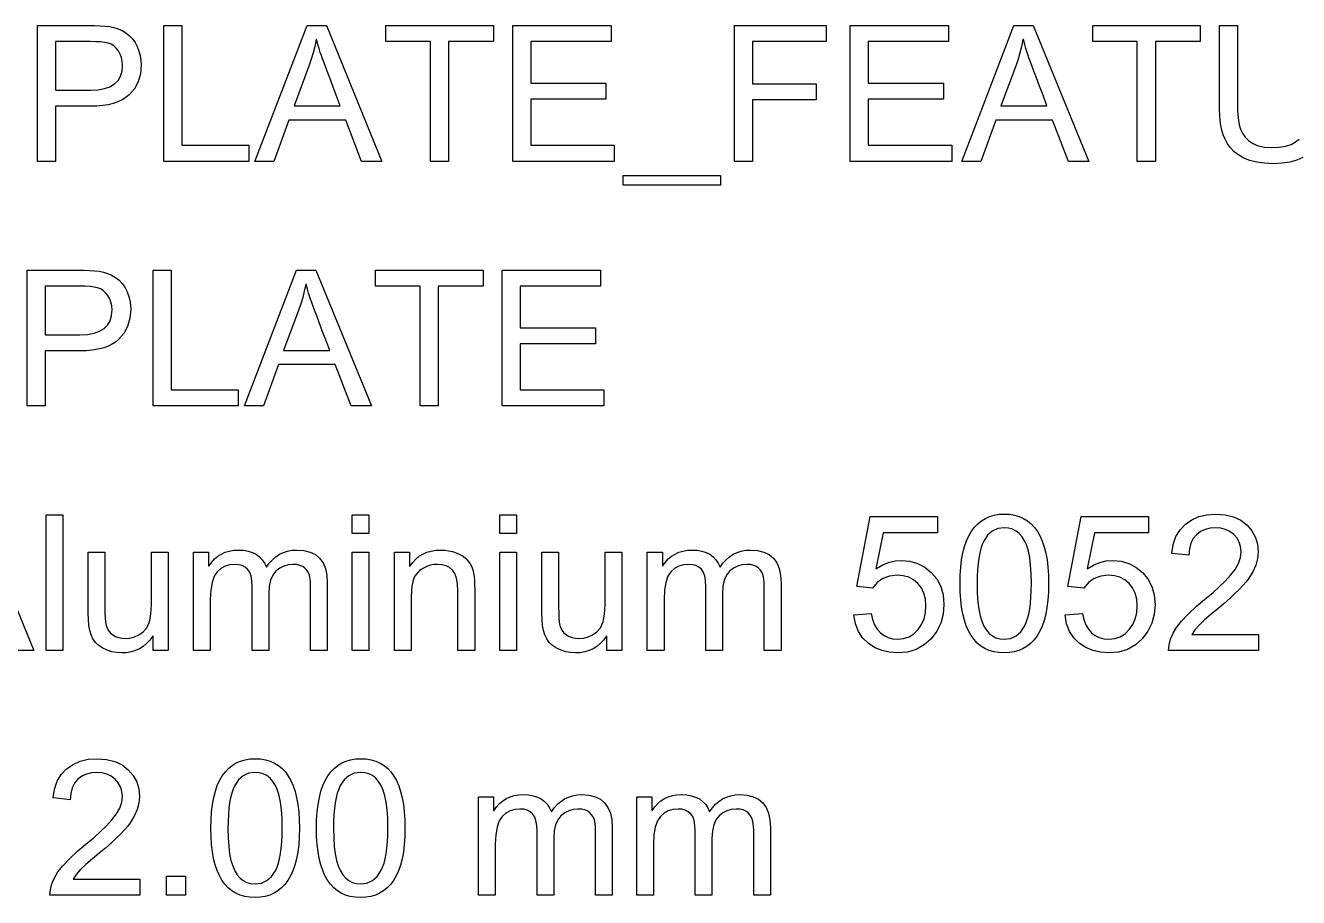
# Model space of a CAD drawing. Header units: millimetres. Extents: x 0 to 180, y 0 to 190.
# Drawn here: x 43.18 to 90.01, y 157.91 to 190 of the extents above; entities that cross this region are included whole.
import ezdxf

# ---------------------------------------------------------------- set-up
doc = ezdxf.new("R2010")
doc.units = ezdxf.units.MM
doc.layers.add('TEXT', color=7, linetype='CONTINUOUS')

msp = doc.modelspace()

# ---------------------------------------------------------------- linework, layer by layer
at = {"layer": 'TEXT'}
for points in [[(43.619, 190), (45.505, 190), (45.72, 189.997), (45.92, 189.989), (46.105, 189.975), (46.274, 189.956), (46.432, 189.925), (46.585, 189.876), (46.731, 189.81), (46.872, 189.725), (47.002, 189.624), (47.115, 189.506), (47.211, 189.372), (47.29, 189.221), (47.352, 189.059), (47.396, 188.895), (47.423, 188.726), (47.432, 188.554), (47.404, 188.225), (47.321, 187.93), (47.181, 187.67), (46.987, 187.444), (46.867, 187.346), (46.731, 187.261), (46.577, 187.189), (46.407, 187.13), (46.221, 187.085), (46.017, 187.052), (45.797, 187.032), (45.559, 187.026), (44.28, 187.026), (44.28, 185), (43.619, 185), (43.619, 190)], [(51.392, 185), (48.264, 185), (48.264, 190), (48.926, 190), (48.926, 185.593), (51.392, 185.593), (51.392, 185)], [(56.289, 185), (55.542, 185), (54.956, 186.521), (52.868, 186.521), (52.316, 185), (51.617, 185), (53.537, 190), (54.25, 190), (56.289, 185)], [(60.396, 189.407), (58.741, 189.407), (58.741, 185), (58.076, 185), (58.076, 189.407), (56.436, 189.407), (56.436, 190), (60.396, 190), (60.396, 189.407)], [(64.836, 185), (61.102, 185), (61.102, 190), (64.72, 190), (64.72, 189.407), (61.763, 189.407), (61.763, 187.879), (64.529, 187.879), (64.529, 187.285), (61.763, 187.285), (61.763, 185.593), (64.836, 185.593), (64.836, 185)], [(72.633, 189.407), (69.922, 189.407), (69.922, 187.858), (72.271, 187.858), (72.271, 187.265), (69.922, 187.265), (69.922, 185), (69.26, 185), (69.26, 190), (72.633, 190), (72.633, 189.407)], [(77.254, 185), (73.52, 185), (73.52, 190), (77.138, 190), (77.138, 189.407), (74.181, 189.407), (74.181, 187.879), (76.947, 187.879), (76.947, 187.285), (74.181, 187.285), (74.181, 185.593), (77.254, 185.593), (77.254, 185)], [(82.292, 185), (81.545, 185), (80.958, 186.521), (78.871, 186.521), (78.319, 185), (77.619, 185), (79.54, 190), (80.252, 190), (82.292, 185)], [(86.398, 189.407), (84.744, 189.407), (84.744, 185), (84.079, 185), (84.079, 189.407), (82.439, 189.407), (82.439, 190), (86.398, 190), (86.398, 189.407)], [(90.176, 185.145), (89.953, 185.044), (89.696, 184.972), (89.405, 184.929), (89.079, 184.915), (88.761, 184.928), (88.475, 184.966), (88.222, 185.03), (88.001, 185.119), (87.81, 185.229), (87.647, 185.354), (87.51, 185.493), (87.401, 185.648), (87.314, 185.812), (87.245, 185.979), (87.192, 186.149), (87.157, 186.323), (87.134, 186.504), (87.118, 186.695), (87.108, 186.896), (87.104, 187.108), (87.104, 190), (87.766, 190), (87.766, 187.118), (87.77, 186.901), (87.782, 186.699), (87.802, 186.513), (87.831, 186.342), (87.876, 186.184), (87.948, 186.035), (88.047, 185.895), (88.172, 185.764), (88.329, 185.654), (88.523, 185.575), (88.755, 185.527), (89.025, 185.512), (89.298, 185.524), (89.535, 185.562), (89.736, 185.625), (89.901, 185.713), (90.035, 185.822)], [(44.28, 187.619), (45.566, 187.619), (45.843, 187.634), (46.082, 187.677), (46.285, 187.748), (46.451, 187.848), (46.58, 187.976), (46.672, 188.134), (46.728, 188.319), (46.746, 188.533), (46.737, 188.679), (46.708, 188.816), (46.66, 188.944), (46.593, 189.064), (46.512, 189.168), (46.422, 189.251), (46.323, 189.311), (46.216, 189.35), (46.091, 189.375), (45.938, 189.392), (45.759, 189.403), (45.553, 189.407), (44.28, 189.407), (44.28, 187.619)], [(54.754, 187.046), (54.609, 187.43), (54.481, 187.77), (54.369, 188.067), (54.274, 188.319), (54.196, 188.527), (54.135, 188.692), (54.09, 188.813), (54.062, 188.89), (54.022, 189.009), (53.979, 189.147), (53.935, 189.303), (53.888, 189.478), (53.871, 189.478), (53.819, 189.23), (53.759, 188.992), (53.691, 188.763), (53.615, 188.544), (53.056, 187.046), (54.754, 187.046)], [(80.757, 187.046), (80.612, 187.43), (80.484, 187.77), (80.372, 188.067), (80.277, 188.319), (80.199, 188.527), (80.137, 188.692), (80.093, 188.813), (80.065, 188.89), (80.025, 189.009), (79.982, 189.147), (79.938, 189.303), (79.891, 189.478), (79.874, 189.478), (79.822, 189.23), (79.762, 188.992), (79.694, 188.763), (79.618, 188.544), (79.059, 187.046), (80.757, 187.046)], [(68.741, 184.127), (65.167, 184.127), (65.167, 184.475), (68.741, 184.475), (68.741, 184.127)], [(43.233, 181), (45.119, 181), (45.335, 180.997), (45.535, 180.989), (45.72, 180.975), (45.888, 180.956), (46.047, 180.925), (46.199, 180.876), (46.346, 180.81), (46.487, 180.725), (46.617, 180.624), (46.73, 180.506), (46.826, 180.372), (46.905, 180.221), (46.967, 180.059), (47.011, 179.895), (47.038, 179.726), (47.046, 179.554), (47.019, 179.225), (46.935, 178.93), (46.796, 178.67), (46.601, 178.444), (46.482, 178.346), (46.345, 178.261), (46.192, 178.189), (46.022, 178.13), (45.835, 178.085), (45.632, 178.052), (45.411, 178.032), (45.174, 178.026), (43.895, 178.026), (43.895, 176), (43.233, 176), (43.233, 181)], [(51.006, 176), (47.879, 176), (47.879, 181), (48.54, 181), (48.54, 176.593), (51.006, 176.593), (51.006, 176)], [(55.904, 176), (55.157, 176), (54.57, 177.521), (52.483, 177.521), (51.93, 176), (51.231, 176), (53.151, 181), (53.864, 181), (55.904, 176)], [(60.01, 180.407), (58.356, 180.407), (58.356, 176), (57.691, 176), (57.691, 180.407), (56.05, 180.407), (56.05, 181), (60.01, 181), (60.01, 180.407)], [(64.451, 176), (60.716, 176), (60.716, 181), (64.335, 181), (64.335, 180.407), (61.378, 180.407), (61.378, 178.879), (64.144, 178.879), (64.144, 178.285), (61.378, 178.285), (61.378, 176.593), (64.451, 176.593), (64.451, 176)], [(43.895, 178.619), (45.181, 178.619), (45.457, 178.634), (45.697, 178.677), (45.9, 178.748), (46.066, 178.848), (46.195, 178.976), (46.287, 179.134), (46.342, 179.319), (46.361, 179.533), (46.351, 179.679), (46.322, 179.816), (46.275, 179.944), (46.207, 180.064), (46.126, 180.168), (46.036, 180.251), (45.938, 180.311), (45.83, 180.35), (45.705, 180.375), (45.553, 180.392), (45.374, 180.403), (45.167, 180.407), (43.895, 180.407), (43.895, 178.619)], [(54.369, 178.046), (54.224, 178.43), (54.096, 178.77), (53.984, 179.067), (53.889, 179.319), (53.811, 179.527), (53.749, 179.692), (53.705, 179.813), (53.677, 179.89), (53.636, 180.009), (53.594, 180.147), (53.549, 180.303), (53.503, 180.478), (53.486, 180.478), (53.434, 180.23), (53.374, 179.992), (53.306, 179.763), (53.23, 179.544), (52.671, 178.046), (54.369, 178.046)], [(43.479, 167), (42.732, 167), (42.145, 168.521), (40.058, 168.521), (39.505, 167), (38.806, 167), (40.726, 172), (41.439, 172), (43.479, 167)], [(44.553, 167), (43.939, 167), (43.939, 172), (44.553, 172), (44.553, 167)], [(55.808, 171.304), (55.194, 171.304), (55.194, 172), (55.808, 172), (55.808, 171.304)], [(61.245, 171.304), (60.631, 171.304), (60.631, 172), (61.245, 172), (61.245, 171.304)], [(74.465, 170.005), (74.695, 170.142), (74.93, 170.24), (75.169, 170.299), (75.413, 170.319), (75.715, 170.291), (75.997, 170.208), (76.259, 170.07), (76.501, 169.877), (76.704, 169.638), (76.849, 169.361), (76.936, 169.048), (76.965, 168.698), (76.935, 168.341), (76.847, 168.011), (76.7, 167.709), (76.494, 167.435), (76.24, 167.207), (75.95, 167.045), (75.623, 166.947), (75.259, 166.915), (74.958, 166.937), (74.677, 167.003), (74.417, 167.113), (74.178, 167.268), (73.974, 167.465), (73.818, 167.706), (73.711, 167.988), (73.653, 168.313), (74.294, 168.361), (74.344, 168.139), (74.417, 167.947), (74.511, 167.785), (74.628, 167.653), (74.764, 167.551), (74.914, 167.478), (75.079, 167.434), (75.259, 167.42), (75.482, 167.442), (75.682, 167.508), (75.86, 167.618), (76.016, 167.773), (76.143, 167.959), (76.234, 168.166), (76.288, 168.393), (76.306, 168.641), (76.288, 168.889), (76.232, 169.11), (76.139, 169.304), (76.01, 169.469), (75.851, 169.602), (75.67, 169.697), (75.469, 169.754), (75.246, 169.773), (74.968, 169.743), (74.724, 169.653), (74.514, 169.502), (74.338, 169.292), (73.759, 169.36), (74.246, 171.932), (76.726, 171.932), (76.726, 171.338), (74.734, 171.338), (74.465, 170.005)], [(79.185, 172.024), (79.382, 172.014), (79.567, 171.984), (79.739, 171.934), (79.898, 171.864), (80.045, 171.774), (80.178, 171.664), (80.299, 171.534), (80.408, 171.384), (80.503, 171.215), (80.586, 171.025), (80.656, 170.815), (80.713, 170.585), (80.758, 170.335), (80.79, 170.065), (80.809, 169.776), (80.815, 169.466), (80.809, 169.153), (80.789, 168.861), (80.756, 168.59), (80.71, 168.339), (80.651, 168.109), (80.578, 167.9), (80.493, 167.712), (80.394, 167.544), (80.283, 167.397), (80.16, 167.269), (80.026, 167.161), (79.881, 167.072), (79.724, 167.003), (79.556, 166.954), (79.376, 166.925), (79.185, 166.915), (78.988, 166.925), (78.804, 166.955), (78.632, 167.004), (78.473, 167.074), (78.327, 167.164), (78.193, 167.273), (78.073, 167.403), (77.965, 167.553), (77.869, 167.722), (77.787, 167.911), (77.717, 168.121), (77.66, 168.35), (77.615, 168.599), (77.583, 168.868), (77.564, 169.157), (77.558, 169.466), (77.565, 169.779), (77.584, 170.071), (77.617, 170.343), (77.663, 170.594), (77.723, 170.824), (77.795, 171.034), (77.88, 171.223), (77.979, 171.391), (78.09, 171.539), (78.213, 171.668), (78.346, 171.777), (78.491, 171.866), (78.648, 171.935), (78.815, 171.984), (78.994, 172.014), (79.185, 172.024)], [(82.234, 170.005), (82.465, 170.142), (82.7, 170.24), (82.939, 170.299), (83.182, 170.319), (83.484, 170.291), (83.766, 170.208), (84.028, 170.07), (84.27, 169.877), (84.473, 169.638), (84.618, 169.361), (84.705, 169.048), (84.734, 168.698), (84.705, 168.341), (84.616, 168.011), (84.469, 167.709), (84.263, 167.435), (84.01, 167.207), (83.719, 167.045), (83.392, 166.947), (83.029, 166.915), (82.727, 166.937), (82.446, 167.003), (82.186, 167.113), (81.947, 167.268), (81.743, 167.465), (81.588, 167.706), (81.481, 167.988), (81.422, 168.313), (82.063, 168.361), (82.114, 168.139), (82.186, 167.947), (82.281, 167.785), (82.398, 167.653), (82.533, 167.551), (82.683, 167.478), (82.849, 167.434), (83.029, 167.42), (83.251, 167.442), (83.452, 167.508), (83.63, 167.618), (83.786, 167.773), (83.913, 167.959), (84.003, 168.166), (84.058, 168.393), (84.076, 168.641), (84.057, 168.889), (84.002, 169.11), (83.909, 169.304), (83.779, 169.469), (83.62, 169.602), (83.44, 169.697), (83.238, 169.754), (83.015, 169.773), (82.737, 169.743), (82.493, 169.653), (82.283, 169.502), (82.108, 169.292), (81.528, 169.36), (82.016, 171.932), (84.495, 171.932), (84.495, 171.338), (82.503, 171.338), (82.234, 170.005)], [(88.54, 167), (85.229, 167), (85.247, 167.212), (85.302, 167.425), (85.394, 167.64), (85.524, 167.856), (85.703, 168.086), (85.947, 168.344), (86.255, 168.629), (86.627, 168.941), (86.868, 169.141), (87.095, 169.346), (87.309, 169.556), (87.51, 169.771), (87.68, 169.989), (87.802, 170.207), (87.875, 170.426), (87.899, 170.646), (87.882, 170.827), (87.832, 170.992), (87.748, 171.14), (87.631, 171.272), (87.489, 171.38), (87.328, 171.457), (87.15, 171.504), (86.954, 171.519), (86.756, 171.503), (86.575, 171.456), (86.41, 171.376), (86.262, 171.265), (86.139, 171.122), (86.051, 170.948), (85.998, 170.743), (85.979, 170.506), (85.348, 170.578), (85.401, 170.908), (85.502, 171.198), (85.651, 171.446), (85.848, 171.652), (86.083, 171.815), (86.348, 171.931), (86.643, 172.001), (86.968, 172.024), (87.316, 171.998), (87.623, 171.922), (87.89, 171.795), (88.116, 171.616), (88.295, 171.402), (88.424, 171.167), (88.501, 170.91), (88.527, 170.632), (88.505, 170.391), (88.44, 170.148), (88.332, 169.904), (88.18, 169.659), (88.083, 169.53), (87.964, 169.391), (87.824, 169.242), (87.662, 169.083), (87.479, 168.913), (87.275, 168.732), (87.048, 168.542), (86.801, 168.34), (86.552, 168.131), (86.35, 167.937), (86.193, 167.758), (86.081, 167.593), (88.54, 167.593), (88.54, 167)], [(79.185, 167.42), (79.417, 167.449), (79.619, 167.539), (79.79, 167.689), (79.932, 167.899), (79.991, 168.028), (80.042, 168.176), (80.086, 168.344), (80.121, 168.53), (80.149, 168.736), (80.168, 168.96), (80.18, 169.203), (80.184, 169.466), (80.177, 169.824), (80.156, 170.142), (80.122, 170.42), (80.073, 170.658), (80.011, 170.861), (79.934, 171.037), (79.844, 171.185), (79.739, 171.306), (79.62, 171.399), (79.487, 171.466), (79.34, 171.506), (79.178, 171.519), (78.946, 171.489), (78.745, 171.397), (78.574, 171.245), (78.435, 171.031), (78.376, 170.9), (78.326, 170.751), (78.283, 170.583), (78.248, 170.396), (78.221, 170.191), (78.201, 169.968), (78.189, 169.726), (78.186, 169.466), (78.193, 169.112), (78.214, 168.797), (78.249, 168.52), (78.298, 168.282), (78.361, 168.078), (78.438, 167.902), (78.528, 167.753), (78.632, 167.633), (78.75, 167.539), (78.881, 167.473), (79.026, 167.433), (79.185, 167.42)], [(48.424, 167), (47.875, 167), (47.875, 167.532), (47.858, 167.532), (47.749, 167.387), (47.631, 167.262), (47.503, 167.156), (47.366, 167.069), (47.219, 167.002), (47.063, 166.953), (46.898, 166.924), (46.722, 166.915), (46.537, 166.926), (46.358, 166.959), (46.186, 167.014), (46.021, 167.09), (45.874, 167.187), (45.753, 167.299), (45.659, 167.429), (45.592, 167.575), (45.545, 167.74), (45.511, 167.929), (45.491, 168.14), (45.484, 168.374), (45.484, 170.619), (46.098, 170.619), (46.098, 168.613), (46.101, 168.39), (46.11, 168.201), (46.124, 168.045), (46.144, 167.924), (46.177, 167.825), (46.227, 167.735), (46.297, 167.653), (46.385, 167.582), (46.487, 167.523), (46.598, 167.48), (46.719, 167.455), (46.849, 167.447), (47.02, 167.462), (47.186, 167.507), (47.347, 167.582), (47.503, 167.687), (47.638, 167.84), (47.734, 168.057), (47.791, 168.339), (47.81, 168.685), (47.81, 170.619), (48.424, 170.619), (48.424, 167)], [(54.28, 167), (53.666, 167), (53.666, 169.285), (53.664, 169.407), (53.658, 169.519), (53.647, 169.622), (53.632, 169.717), (53.609, 169.804), (53.571, 169.885), (53.521, 169.962), (53.457, 170.034), (53.376, 170.094), (53.275, 170.137), (53.155, 170.163), (53.015, 170.172), (52.84, 170.156), (52.678, 170.109), (52.528, 170.03), (52.391, 169.92), (52.276, 169.774), (52.194, 169.589), (52.145, 169.364), (52.128, 169.101), (52.128, 167), (51.514, 167), (51.514, 169.353), (51.504, 169.57), (51.473, 169.75), (51.421, 169.892), (51.349, 169.998), (51.258, 170.074), (51.149, 170.128), (51.023, 170.161), (50.88, 170.172), (50.691, 170.155), (50.52, 170.104), (50.366, 170.018), (50.23, 169.899), (50.119, 169.733), (50.04, 169.508), (49.992, 169.223), (49.976, 168.879), (49.976, 167), (49.362, 167), (49.362, 170.619), (49.915, 170.619), (49.915, 170.114), (49.928, 170.114), (50.026, 170.251), (50.134, 170.371), (50.253, 170.471), (50.383, 170.554), (50.523, 170.618), (50.675, 170.664), (50.837, 170.691), (51.01, 170.701), (51.2, 170.691), (51.373, 170.661), (51.529, 170.611), (51.666, 170.542), (51.786, 170.453), (51.888, 170.344), (51.973, 170.215), (52.04, 170.066), (52.145, 170.215), (52.26, 170.344), (52.385, 170.453), (52.52, 170.542), (52.664, 170.611), (52.818, 170.661), (52.981, 170.691), (53.155, 170.701), (53.419, 170.682), (53.647, 170.625), (53.841, 170.53), (53.999, 170.397), (54.122, 170.226), (54.21, 170.018), (54.263, 169.771), (54.28, 169.486), (54.28, 167)], [(55.808, 167), (55.194, 167), (55.194, 170.619), (55.808, 170.619), (55.808, 167)], [(59.703, 167), (59.086, 167), (59.086, 169.2), (59.073, 169.456), (59.036, 169.669), (58.974, 169.838), (58.886, 169.964), (58.777, 170.055), (58.648, 170.12), (58.5, 170.159), (58.332, 170.172), (58.198, 170.164), (58.067, 170.139), (57.939, 170.097), (57.815, 170.039), (57.702, 169.966), (57.607, 169.879), (57.529, 169.778), (57.469, 169.664), (57.425, 169.53), (57.393, 169.371), (57.373, 169.187), (57.367, 168.978), (57.367, 167), (56.753, 167), (56.753, 170.619), (57.306, 170.619), (57.306, 170.107), (57.319, 170.107), (57.422, 170.246), (57.536, 170.367), (57.662, 170.469), (57.798, 170.552), (57.946, 170.617), (58.106, 170.663), (58.276, 170.691), (58.458, 170.701), (58.601, 170.694), (58.743, 170.675), (58.884, 170.643), (59.025, 170.598), (59.157, 170.541), (59.274, 170.47), (59.376, 170.387), (59.463, 170.291), (59.535, 170.187), (59.592, 170.08), (59.635, 169.969), (59.662, 169.855), (59.68, 169.729), (59.693, 169.582), (59.701, 169.415), (59.703, 169.227), (59.703, 167)], [(61.245, 167), (60.631, 167), (60.631, 170.619), (61.245, 170.619), (61.245, 167)], [(65.116, 167), (64.567, 167), (64.567, 167.532), (64.55, 167.532), (64.441, 167.387), (64.323, 167.262), (64.195, 167.156), (64.058, 167.069), (63.911, 167.002), (63.755, 166.953), (63.589, 166.924), (63.414, 166.915), (63.228, 166.926), (63.05, 166.959), (62.878, 167.014), (62.713, 167.09), (62.565, 167.187), (62.445, 167.299), (62.351, 167.429), (62.283, 167.575), (62.236, 167.74), (62.203, 167.929), (62.183, 168.14), (62.176, 168.374), (62.176, 170.619), (62.79, 170.619), (62.79, 168.613), (62.793, 168.39), (62.801, 168.201), (62.816, 168.045), (62.836, 167.924), (62.868, 167.825), (62.919, 167.735), (62.988, 167.653), (63.076, 167.582), (63.178, 167.523), (63.29, 167.48), (63.41, 167.455), (63.54, 167.447), (63.712, 167.462), (63.878, 167.507), (64.039, 167.582), (64.195, 167.687), (64.329, 167.84), (64.425, 168.057), (64.483, 168.339), (64.502, 168.685), (64.502, 170.619), (65.116, 170.619), (65.116, 167)], [(70.972, 167), (70.358, 167), (70.358, 169.285), (70.356, 169.407), (70.35, 169.519), (70.339, 169.622), (70.324, 169.717), (70.3, 169.804), (70.263, 169.885), (70.212, 169.962), (70.148, 170.034), (70.068, 170.094), (69.967, 170.137), (69.847, 170.163), (69.707, 170.172), (69.532, 170.156), (69.37, 170.109), (69.22, 170.03), (69.083, 169.92), (68.968, 169.774), (68.886, 169.589), (68.836, 169.364), (68.82, 169.101), (68.82, 167), (68.206, 167), (68.206, 169.353), (68.196, 169.57), (68.165, 169.75), (68.113, 169.892), (68.041, 169.998), (67.949, 170.074), (67.841, 170.128), (67.715, 170.161), (67.572, 170.172), (67.383, 170.155), (67.211, 170.104), (67.058, 170.018), (66.922, 169.899), (66.811, 169.733), (66.731, 169.508), (66.684, 169.223), (66.668, 168.879), (66.668, 167), (66.054, 167), (66.054, 170.619), (66.606, 170.619), (66.606, 170.114), (66.62, 170.114), (66.718, 170.251), (66.826, 170.371), (66.945, 170.471), (67.075, 170.554), (67.215, 170.618), (67.366, 170.664), (67.528, 170.691), (67.701, 170.701), (67.892, 170.691), (68.065, 170.661), (68.22, 170.611), (68.358, 170.542), (68.478, 170.453), (68.58, 170.344), (68.664, 170.215), (68.731, 170.066), (68.837, 170.215), (68.952, 170.344), (69.077, 170.453), (69.211, 170.542), (69.356, 170.611), (69.51, 170.661), (69.673, 170.691), (69.847, 170.701), (70.11, 170.682), (70.339, 170.625), (70.532, 170.53), (70.691, 170.397), (70.814, 170.226), (70.902, 170.018), (70.954, 169.771), (70.972, 169.486), (70.972, 167)], [(47.384, 158), (44.072, 158), (44.091, 158.212), (44.146, 158.425), (44.238, 158.64), (44.367, 158.856), (44.547, 159.086), (44.791, 159.344), (45.099, 159.629), (45.471, 159.941), (45.711, 160.141), (45.939, 160.346), (46.153, 160.556), (46.354, 160.771), (46.524, 160.989), (46.646, 161.207), (46.719, 161.426), (46.743, 161.646), (46.726, 161.827), (46.676, 161.992), (46.592, 162.14), (46.475, 162.272), (46.332, 162.38), (46.172, 162.457), (45.994, 162.504), (45.798, 162.519), (45.6, 162.503), (45.419, 162.456), (45.254, 162.376), (45.106, 162.265), (44.983, 162.122), (44.895, 161.948), (44.842, 161.743), (44.823, 161.506), (44.192, 161.578), (44.245, 161.908), (44.346, 162.198), (44.494, 162.446), (44.691, 162.652), (44.927, 162.815), (45.192, 162.931), (45.487, 163.001), (45.812, 163.024), (46.16, 162.998), (46.467, 162.922), (46.734, 162.795), (46.959, 162.616), (47.139, 162.402), (47.268, 162.167), (47.345, 161.91), (47.37, 161.632), (47.349, 161.391), (47.284, 161.148), (47.176, 160.904), (47.024, 160.659), (46.927, 160.53), (46.808, 160.391), (46.668, 160.242), (46.506, 160.083), (46.323, 159.913), (46.118, 159.732), (45.892, 159.542), (45.645, 159.34), (45.396, 159.131), (45.194, 158.937), (45.036, 158.758), (44.925, 158.593), (47.384, 158.593), (47.384, 158)], [(51.623, 163.024), (51.821, 163.014), (52.006, 162.984), (52.178, 162.934), (52.337, 162.864), (52.483, 162.774), (52.617, 162.664), (52.738, 162.534), (52.846, 162.384), (52.942, 162.215), (53.024, 162.025), (53.095, 161.815), (53.152, 161.585), (53.196, 161.335), (53.228, 161.065), (53.247, 160.776), (53.254, 160.466), (53.247, 160.153), (53.227, 159.861), (53.195, 159.59), (53.148, 159.339), (53.089, 159.109), (53.017, 158.9), (52.931, 158.712), (52.833, 158.544), (52.722, 158.397), (52.599, 158.269), (52.465, 158.161), (52.32, 158.072), (52.163, 158.003), (51.994, 157.954), (51.815, 157.925), (51.623, 157.915), (51.426, 157.925), (51.242, 157.955), (51.071, 158.004), (50.912, 158.074), (50.766, 158.164), (50.632, 158.273), (50.511, 158.403), (50.403, 158.553), (50.308, 158.722), (50.225, 158.911), (50.155, 159.121), (50.098, 159.35), (50.054, 159.599), (50.022, 159.868), (50.003, 160.157), (49.997, 160.466), (50.003, 160.779), (50.023, 161.071), (50.056, 161.343), (50.102, 161.594), (50.161, 161.824), (50.234, 162.034), (50.319, 162.223), (50.418, 162.391), (50.529, 162.539), (50.651, 162.668), (50.785, 162.777), (50.93, 162.866), (51.086, 162.935), (51.254, 162.984), (51.433, 163.014), (51.623, 163.024)], [(55.508, 163.024), (55.706, 163.014), (55.89, 162.984), (56.062, 162.934), (56.221, 162.864), (56.368, 162.774), (56.502, 162.664), (56.623, 162.534), (56.731, 162.384), (56.826, 162.215), (56.909, 162.025), (56.979, 161.815), (57.037, 161.585), (57.081, 161.335), (57.113, 161.065), (57.132, 160.776), (57.138, 160.466), (57.132, 160.153), (57.112, 159.861), (57.079, 159.59), (57.033, 159.339), (56.974, 159.109), (56.902, 158.9), (56.816, 158.712), (56.717, 158.544), (56.606, 158.397), (56.484, 158.269), (56.35, 158.161), (56.204, 158.072), (56.048, 158.003), (55.879, 157.954), (55.699, 157.925), (55.508, 157.915), (55.311, 157.925), (55.127, 157.955), (54.955, 158.004), (54.796, 158.074), (54.65, 158.164), (54.517, 158.273), (54.396, 158.403), (54.288, 158.553), (54.193, 158.722), (54.11, 158.911), (54.04, 159.121), (53.983, 159.35), (53.939, 159.599), (53.907, 159.868), (53.888, 160.157), (53.881, 160.466), (53.888, 160.779), (53.908, 161.071), (53.941, 161.343), (53.987, 161.594), (54.046, 161.824), (54.118, 162.034), (54.204, 162.223), (54.303, 162.391), (54.414, 162.539), (54.536, 162.668), (54.67, 162.777), (54.815, 162.866), (54.971, 162.935), (55.139, 162.984), (55.318, 163.014), (55.508, 163.024)], [(51.623, 158.42), (51.856, 158.449), (52.057, 158.539), (52.229, 158.689), (52.37, 158.899), (52.43, 159.028), (52.481, 159.176), (52.524, 159.344), (52.56, 159.53), (52.587, 159.736), (52.607, 159.96), (52.619, 160.203), (52.623, 160.466), (52.616, 160.824), (52.595, 161.142), (52.56, 161.42), (52.512, 161.658), (52.449, 161.861), (52.373, 162.037), (52.282, 162.185), (52.178, 162.306), (52.059, 162.399), (51.926, 162.466), (51.778, 162.506), (51.617, 162.519), (51.385, 162.489), (51.183, 162.397), (51.013, 162.245), (50.873, 162.031), (50.815, 161.9), (50.764, 161.751), (50.721, 161.583), (50.686, 161.396), (50.659, 161.191), (50.64, 160.968), (50.628, 160.726), (50.624, 160.466), (50.631, 160.112), (50.652, 159.797), (50.687, 159.52), (50.737, 159.282), (50.8, 159.078), (50.877, 158.902), (50.967, 158.753), (51.071, 158.633), (51.189, 158.539), (51.32, 158.473), (51.465, 158.433), (51.623, 158.42)], [(55.508, 158.42), (55.74, 158.449), (55.942, 158.539), (56.114, 158.689), (56.255, 158.899), (56.314, 159.028), (56.366, 159.176), (56.409, 159.344), (56.444, 159.53), (56.472, 159.736), (56.492, 159.96), (56.504, 160.203), (56.508, 160.466), (56.501, 160.824), (56.48, 161.142), (56.445, 161.42), (56.397, 161.658), (56.334, 161.861), (56.258, 162.037), (56.167, 162.185), (56.062, 162.306), (55.944, 162.399), (55.81, 162.466), (55.663, 162.506), (55.501, 162.519), (55.269, 162.489), (55.068, 162.397), (54.898, 162.245), (54.758, 162.031), (54.699, 161.9), (54.649, 161.751), (54.606, 161.583), (54.571, 161.396), (54.544, 161.191), (54.524, 160.968), (54.513, 160.726), (54.509, 160.466), (54.516, 160.112), (54.537, 159.797), (54.572, 159.52), (54.621, 159.282), (54.685, 159.078), (54.761, 158.902), (54.852, 158.753), (54.956, 158.633), (55.073, 158.539), (55.205, 158.473), (55.35, 158.433), (55.508, 158.42)], [(64.765, 158), (64.151, 158), (64.151, 160.285), (64.149, 160.407), (64.142, 160.519), (64.132, 160.622), (64.117, 160.717), (64.093, 160.804), (64.056, 160.885), (64.005, 160.962), (63.941, 161.034), (63.86, 161.094), (63.76, 161.137), (63.639, 161.163), (63.499, 161.172), (63.325, 161.156), (63.163, 161.109), (63.013, 161.03), (62.875, 160.92), (62.76, 160.774), (62.678, 160.589), (62.629, 160.364), (62.613, 160.101), (62.613, 158), (61.999, 158), (61.999, 160.353), (61.988, 160.57), (61.957, 160.75), (61.906, 160.892), (61.833, 160.998), (61.742, 161.074), (61.633, 161.128), (61.507, 161.161), (61.364, 161.172), (61.175, 161.155), (61.004, 161.104), (60.85, 161.018), (60.715, 160.899), (60.603, 160.733), (60.524, 160.508), (60.476, 160.223), (60.46, 159.879), (60.46, 158), (59.847, 158), (59.847, 161.619), (60.399, 161.619), (60.399, 161.114), (60.413, 161.114), (60.51, 161.251), (60.618, 161.371), (60.737, 161.471), (60.867, 161.554), (61.008, 161.618), (61.159, 161.664), (61.321, 161.691), (61.494, 161.701), (61.685, 161.691), (61.858, 161.661), (62.013, 161.611), (62.15, 161.542), (62.27, 161.453), (62.373, 161.344), (62.457, 161.215), (62.524, 161.066), (62.629, 161.215), (62.745, 161.344), (62.869, 161.453), (63.004, 161.542), (63.148, 161.611), (63.302, 161.661), (63.466, 161.691), (63.639, 161.701), (63.903, 161.682), (64.132, 161.625), (64.325, 161.53), (64.483, 161.397), (64.606, 161.226), (64.694, 161.018), (64.747, 160.771), (64.765, 160.486), (64.765, 158)], [(70.583, 158), (69.969, 158), (69.969, 160.285), (69.967, 160.407), (69.961, 160.519), (69.95, 160.622), (69.935, 160.717), (69.911, 160.804), (69.874, 160.885), (69.824, 160.962), (69.76, 161.034), (69.679, 161.094), (69.578, 161.137), (69.458, 161.163), (69.318, 161.172), (69.143, 161.156), (68.981, 161.109), (68.831, 161.03), (68.694, 160.92), (68.579, 160.774), (68.497, 160.589), (68.448, 160.364), (68.431, 160.101), (68.431, 158), (67.817, 158), (67.817, 160.353), (67.807, 160.57), (67.776, 160.75), (67.724, 160.892), (67.652, 160.998), (67.56, 161.074), (67.452, 161.128), (67.326, 161.161), (67.183, 161.172), (66.994, 161.155), (66.823, 161.104), (66.669, 161.018), (66.533, 160.899), (66.422, 160.733), (66.343, 160.508), (66.295, 160.223), (66.279, 159.879), (66.279, 158), (65.665, 158), (65.665, 161.619), (66.218, 161.619), (66.218, 161.114), (66.231, 161.114), (66.329, 161.251), (66.437, 161.371), (66.556, 161.471), (66.686, 161.554), (66.826, 161.618), (66.978, 161.664), (67.14, 161.691), (67.312, 161.701), (67.503, 161.691), (67.676, 161.661), (67.831, 161.611), (67.969, 161.542), (68.089, 161.453), (68.191, 161.344), (68.276, 161.215), (68.342, 161.066), (68.448, 161.215), (68.563, 161.344), (68.688, 161.453), (68.822, 161.542), (68.967, 161.611), (69.121, 161.661), (69.284, 161.691), (69.458, 161.701), (69.721, 161.682), (69.95, 161.625), (70.144, 161.53), (70.302, 161.397), (70.425, 161.226), (70.513, 161.018), (70.566, 160.771), (70.583, 160.486), (70.583, 158)], [(49.062, 158), (48.363, 158), (48.363, 158.699), (49.062, 158.699), (49.062, 158)]]:
    msp.add_lwpolyline(points, dxfattribs=at)

doc.saveas('drawing.dxf')
